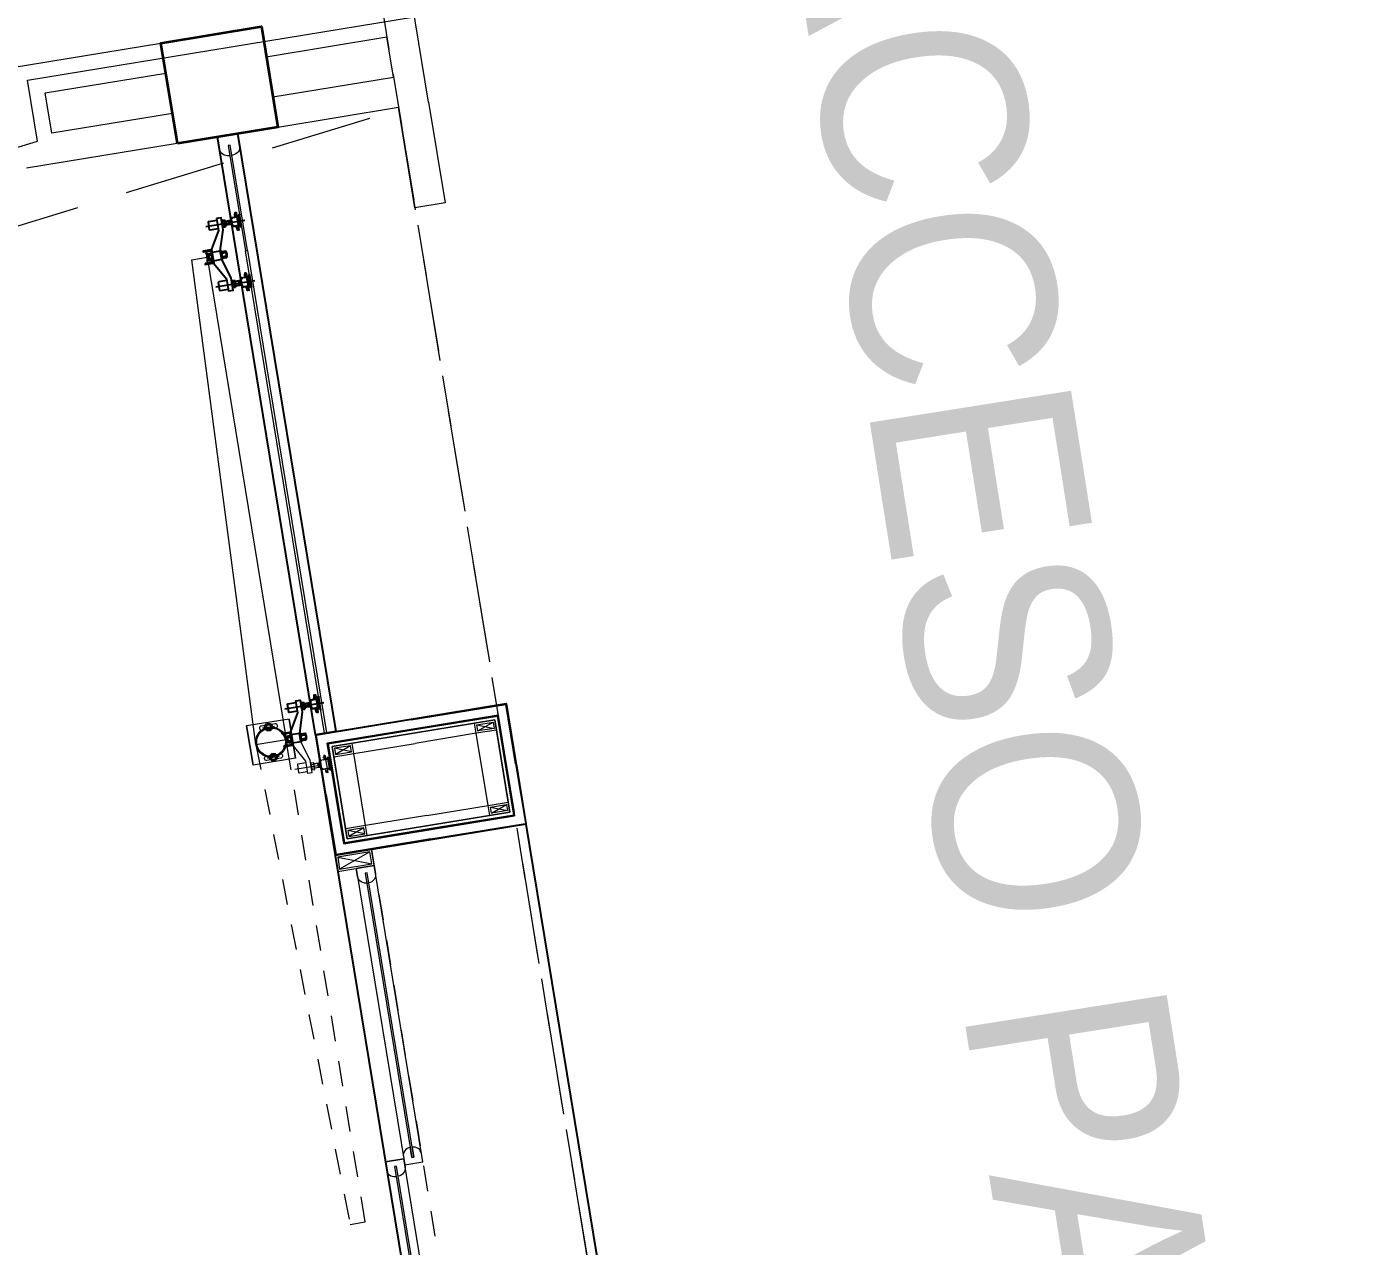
# Model space of a CAD drawing. Header units: metres. Extents: x 2 to 659295185, y -28 to 1124222152.
# Drawn here: x 655634.13 to 655640.64, y 1126321.97 to 1126327.96 of the extents above; entities that cross this region are included whole.
import ezdxf
from ezdxf.enums import TextEntityAlignment as Align

# ---------------------------------------------------------------- set-up
doc = ezdxf.new("R2010")
doc.units = ezdxf.units.M
doc.header["$MEASUREMENT"] = 0
for name, pattern in [('CCSM_C1_CUERPO EL$0$CONTINUA', [0]), ('CCSM_C1_CUERPO EL$0$DASHED', [0.75, 0.5, -0.25]), ('CCSM_C1_CUERPO EL$0$HIDDEN2', [0.1875, 0.125, -0.0625]), ('CCSM_XREF ESTRUCTURA15$0$RAYITAS', [0.375, 0.25, -0.125]), ('DASHDOT', [1, 0.5, -0.25, 0, -0.25]), ('DASHED', [0.75, 0.5, -0.25])]:
    doc.linetypes.add(name, pattern=pattern)
doc.layers.get('0').update_dxf_attribs({"linetype": 'CONTINUOUS'})
for name, color, linetype in [('CCSM_C1_CUERPO EL$0$01', 1, 'CONTINUOUS'), ('CCSM_C1_CUERPO EL$0$03', 3, 'CONTINUOUS'), ('CCSM_C1_CUERPO EL$0$A-AREAS COMERCIALES', 151, 'CONTINUOUS'), ('CCSM_C1_CUERPO EL$0$A-ESTRUCTURA DE FACHADA DE VIDRIO', 5, 'CONTINUOUS'), ('CCSM_C1_CUERPO EL$0$A-LOCAL ID', 7, 'CONTINUOUS'), ('CCSM_C1_CUERPO EL$0$A-PARED', 2, 'CCSM_C1_CUERPO EL$0$CONTINUA'), ('CCSM_C1_CUERPO EL$0$A-PROYECCIONES', 5, 'CCSM_C1_CUERPO EL$0$DASHED'), ('CCSM_C1_CUERPO EL$0$A-PUERTA', 5, 'CCSM_C1_CUERPO EL$0$CONTINUA'), ('CCSM_C1_CUERPO EL$0$A-VIDRIO', 135, 'CONTINUOUS'), ('CCSM_C1_CUERPO EL$0$FAC-ALUCOBOND', 7, 'CONTINUOUS'), ('CCSM_C1_CUERPO EL$0$FAC-VIDRIO', 113, 'CONTINUOUS'), ('CCSM_C1_CUERPO EL$0$ID_Nº LOCAL', 7, 'CONTINUOUS'), ('CCSM_C1_CUERPO EL$0$TEX-ROT', 7, 'CONTINUOUS'), ('CCSM_XREF ESTRUCTURA15$0$E-PROYECCION TECHO', 9, 'CCSM_XREF ESTRUCTURA15$0$RAYITAS'), ('CCSM_XREF KIOSKOSE$0$Kiosco General', 154, 'CONTINUOUS')]:
    doc.layers.add(name, color=color, linetype=linetype)
for name, color, linetype, lineweight in [('CCSM_XREF ESTRUCTURA15$0$E-CA-COLUMNA', 2, 'CONTINUOUS', 35), ('CCSM_XREF ESTRUCTURA15$0$E-CE-COLUMNA', 2, 'CONTINUOUS', 35), ('LOCALES ASIGNADOS', 41, 'DASHDOT', 0)]:
    doc.layers.add(name, color=color, linetype=linetype, lineweight=lineweight)
doc.styles.add('CCSM_C1_CUERPO EL$0$ROMANS', font='romans__.ttf')
doc.styles.add('CCSM_C1_CUERPO EL$0$sigo', font='arial.ttf', dxfattribs={"width": 0.9})

# ---------------------------------------------------------------- blocks, each defined once
blk = doc.blocks.new('CCSM_C1_CUERPO EL$0$A$C682819FC')
for p, q in [((-0.0184, 0.005), (-0.0184, 0)), ((-0.007, 0.0007), (-0.007, 0)), ((0.007, 0.0007), (0.007, 0)), ((0.0184, 0.005), (0.0184, 0)), ((-0.1502, -0.0189), (-0.1502, -0.2127)), ((-0.0215, -0.0286), (-0.0215, -0.0694)), ((-0.0215, -0.0286), (-0.0215, -0.0694)), ((-0.0172, -0.0103), (-0.0172, -0.0226)), ((0.0129, -0.0086), (-0.0129, -0.0086)), ((0.0129, -0.0243), (-0.0129, -0.0243)), ((-0.0086, -0.0051), (-0.0064, -0.0029)), ((-0.0086, -0.0051), (-0.0086, -0.0086)), ((-0.0086, -0.0051), (0.0086, -0.0051)), ((-0.0086, -0.0103), (-0.0086, -0.0226)), ((-0.0064, -0.0029), (0.0064, -0.0029)), ((0.0086, -0.0051), (0.0064, -0.0029)), ((0.0086, -0.0051), (0.0086, -0.0086)), ((0.0086, -0.0103), (0.0086, -0.0226)), ((0.0172, -0.0103), (0.0172, -0.0226)), ((0.0215, -0.0286), (0.0215, -0.0694)), ((0.1502, -0.0189), (0.1502, -0.2127)), ((0.1502, -0.0189), (0.1502, -0.2127)), ((-0.1674, -0.102), (-0.1674, -0.1143)), ((-0.1631, -0.1003), (-0.1373, -0.1003)), ((-0.1631, -0.116), (-0.1373, -0.116)), ((-0.1588, -0.102), (-0.1588, -0.1143)), ((-0.1416, -0.102), (-0.1416, -0.1143)), ((-0.133, -0.102), (-0.133, -0.1143)), ((-0.0172, -0.0746), (-0.0172, -0.096)), ((0.0129, -0.0729), (-0.0129, -0.0729)), ((-0.0086, -0.0746), (-0.0086, -0.0956)), ((0.0086, -0.0746), (0.0086, -0.0956)), ((0.0172, -0.0746), (0.0172, -0.096)), ((0.133, -0.102), (0.133, -0.1143)), ((0.133, -0.102), (0.133, -0.1143)), ((0.1631, -0.1003), (0.1373, -0.1003)), ((0.1631, -0.1003), (0.1373, -0.1003)), ((0.1631, -0.116), (0.1373, -0.116)), ((0.1631, -0.116), (0.1373, -0.116)), ((0.1416, -0.102), (0.1416, -0.1143)), ((0.1416, -0.102), (0.1416, -0.1143)), ((0.1588, -0.102), (0.1588, -0.1143)), ((0.1588, -0.102), (0.1588, -0.1143)), ((0.1674, -0.102), (0.1674, -0.1143)), ((0.1674, -0.102), (0.1674, -0.1143)), ((-0.1817, -0.1717), (-0.1874, -0.1717)), ((-0.1845, -0.1746), (-0.1845, -0.1642)), ((-0.1731, -0.1472), (-0.1273, -0.1472)), ((-0.1731, -0.1772), (-0.1273, -0.1772)), ((-0.1273, -0.1856), (-0.1731, -0.1856)), ((-0.1717, -0.1472), (-0.1717, -0.1772)), ((-0.1688, -0.1543), (-0.1688, -0.1419)), ((-0.1552, -0.1359), (-0.1452, -0.1416)), ((-0.1452, -0.1359), (-0.1552, -0.1416)), ((-0.1316, -0.1543), (-0.1316, -0.1419)), ((-0.1287, -0.1772), (-0.1287, -0.1472)), ((-0.1187, -0.1717), (-0.113, -0.1717)), ((-0.1159, -0.1746), (-0.1159, -0.1642)), ((0.1187, -0.1717), (0.113, -0.1717)), ((0.1187, -0.1717), (0.113, -0.1717)), ((0.1159, -0.1746), (0.1159, -0.1642)), ((0.1159, -0.1746), (0.1159, -0.1642)), ((0.1731, -0.1472), (0.1273, -0.1472)), ((0.1731, -0.1472), (0.1273, -0.1472)), ((0.1731, -0.1772), (0.1273, -0.1772)), ((0.1731, -0.1772), (0.1273, -0.1772)), ((0.1273, -0.1856), (0.1731, -0.1856)), ((0.1273, -0.1856), (0.1731, -0.1856)), ((0.1287, -0.1772), (0.1287, -0.1472)), ((0.1287, -0.1772), (0.1287, -0.1472)), ((0.1316, -0.1543), (0.1316, -0.1419)), ((0.1316, -0.1543), (0.1316, -0.1419)), ((0.1452, -0.1359), (0.1552, -0.1416)), ((0.1552, -0.1359), (0.1452, -0.1416)), ((0.1452, -0.1359), (0.1552, -0.1416)), ((0.1552, -0.1359), (0.1452, -0.1416)), ((0.1688, -0.1543), (0.1688, -0.1419)), ((0.1688, -0.1543), (0.1688, -0.1419)), ((0.1717, -0.1472), (0.1717, -0.1772)), ((0.1717, -0.1472), (0.1717, -0.1772)), ((0.1817, -0.1717), (0.1874, -0.1717)), ((0.1817, -0.1717), (0.1874, -0.1717)), ((0.1845, -0.1746), (0.1845, -0.1642)), ((0.1845, -0.1746), (0.1845, -0.1642))]:
    blk.add_line(p, q)
for points in [[(-0.0289, 0.0143), (-0.0332, 0.0143), (-0.0332, -0.0243, 0.414214), (-0.0289, -0.0286), (0.0289, -0.0286, 0.414214), (0.0332, -0.0243), (0.0332, 0.0143), (0.0289, 0.0143), (0.0289, -0.0243), (-0.0289, -0.0243)], [(-0.1817, -0.1717), (-0.1839, -0.1728, -0.236068), (-0.1852, -0.1728), (-0.1874, -0.1717), (-0.1874, -0.1691), (-0.1817, -0.1682)], [(-0.1187, -0.1717), (-0.1165, -0.1728, 0.236068), (-0.1152, -0.1728), (-0.113, -0.1717), (-0.113, -0.1691), (-0.1187, -0.1682)], [(0.1187, -0.1717), (0.1165, -0.1728, -0.236068), (0.1152, -0.1728), (0.113, -0.1717), (0.113, -0.1691), (0.1187, -0.1682)], [(0.1187, -0.1717), (0.1165, -0.1728, -0.236068), (0.1152, -0.1728), (0.113, -0.1717), (0.113, -0.1691), (0.1187, -0.1682)], [(0.1817, -0.1717), (0.1839, -0.1728, 0.236068), (0.1852, -0.1728), (0.1874, -0.1717), (0.1874, -0.1691), (0.1817, -0.1682)], [(0.1817, -0.1717), (0.1839, -0.1728, 0.236068), (0.1852, -0.1728), (0.1874, -0.1717), (0.1874, -0.1691), (0.1817, -0.1682)]]:
    blk.add_lwpolyline(points, format="xyb", close=True)
for points in [[(0.0289, 0), (-0.0289, 0)], [(-0.1602, -0.116), (-0.1602, -0.1359), (-0.1402, -0.1359), (-0.1402, -0.116)], [(-0.1594, -0.116), (-0.1594, -0.135), (-0.141, -0.135), (-0.141, -0.116)], [(0.1602, -0.116), (0.1602, -0.1359), (0.1402, -0.1359), (0.1402, -0.116)], [(0.1602, -0.116), (0.1602, -0.1359), (0.1402, -0.1359), (0.1402, -0.116)], [(0.1594, -0.116), (0.1594, -0.135), (0.141, -0.135), (0.141, -0.116)], [(0.1594, -0.116), (0.1594, -0.135), (0.141, -0.135), (0.141, -0.116)]]:
    blk.add_lwpolyline(points)
for points in [[(0.1802, -0.0772), (0.1202, -0.0772), (0.0358, -0.0286), (-0.0358, -0.0286), (-0.1202, -0.0772), (-0.1802, -0.0772), (-0.1802, -0.1001), (-0.1202, -0.1001), (-0.0215, -0.0694), (0.0215, -0.0694), (0.1202, -0.1001), (0.1802, -0.1001)], [(0.0215, -0.0694), (-0.0215, -0.0694), (-0.0215, -0.0729), (0.0215, -0.0729)], [(-0.1731, -0.1758), (-0.1931, -0.1758), (-0.1931, -0.1701), (-0.1759, -0.1672), (-0.1731, -0.1672)], [(-0.1931, -0.1758), (-0.1931, -0.1772), (-0.1731, -0.1772), (-0.1731, -0.1758)], [(-0.1759, -0.1772), (-0.1759, -0.1844), (-0.1831, -0.1915), (-0.1791, -0.1915), (-0.1731, -0.1856), (-0.1731, -0.1772)], [(-0.1791, -0.1915), (-0.1731, -0.1856), (-0.1731, -0.1772), (-0.1273, -0.1772), (-0.1273, -0.1856), (-0.1213, -0.1915)], [(-0.1731, -0.1472), (-0.1731, -0.1772), (-0.1273, -0.1772), (-0.1273, -0.1472), (-0.1287, -0.1458), (-0.1717, -0.1458)], [(-0.1602, -0.1359), (-0.1602, -0.1408), (-0.1594, -0.1416), (-0.141, -0.1416), (-0.1402, -0.1408), (-0.1402, -0.1359)], [(-0.1581, -0.1416), (-0.1581, -0.1458), (-0.1423, -0.1458), (-0.1423, -0.1416)], [(-0.1552, -0.1359), (-0.1552, -0.1416), (-0.1452, -0.1416), (-0.1452, -0.1359)], [(-0.1273, -0.1758), (-0.1073, -0.1758), (-0.1073, -0.1701), (-0.1245, -0.1672), (-0.1273, -0.1672)], [(-0.1073, -0.1758), (-0.1073, -0.1772), (-0.1273, -0.1772), (-0.1273, -0.1758)], [(-0.1245, -0.1772), (-0.1245, -0.1844), (-0.1173, -0.1915), (-0.1213, -0.1915), (-0.1273, -0.1856), (-0.1273, -0.1772)], [(0.1273, -0.1758), (0.1073, -0.1758), (0.1073, -0.1701), (0.1245, -0.1672), (0.1273, -0.1672)], [(0.1273, -0.1758), (0.1073, -0.1758), (0.1073, -0.1701), (0.1245, -0.1672), (0.1273, -0.1672)], [(0.1073, -0.1758), (0.1073, -0.1772), (0.1273, -0.1772), (0.1273, -0.1758)], [(0.1073, -0.1758), (0.1073, -0.1772), (0.1273, -0.1772), (0.1273, -0.1758)], [(0.1245, -0.1772), (0.1245, -0.1844), (0.1173, -0.1915), (0.1213, -0.1915), (0.1273, -0.1856), (0.1273, -0.1772)], [(0.1245, -0.1772), (0.1245, -0.1844), (0.1173, -0.1915), (0.1213, -0.1915), (0.1273, -0.1856), (0.1273, -0.1772)], [(0.1791, -0.1915), (0.1731, -0.1856), (0.1731, -0.1772), (0.1273, -0.1772), (0.1273, -0.1856), (0.1213, -0.1915)], [(0.1791, -0.1915), (0.1731, -0.1856), (0.1731, -0.1772), (0.1273, -0.1772), (0.1273, -0.1856), (0.1213, -0.1915)], [(0.1731, -0.1472), (0.1731, -0.1772), (0.1273, -0.1772), (0.1273, -0.1472), (0.1287, -0.1458), (0.1717, -0.1458)], [(0.1731, -0.1472), (0.1731, -0.1772), (0.1273, -0.1772), (0.1273, -0.1472), (0.1287, -0.1458), (0.1717, -0.1458)], [(0.1602, -0.1359), (0.1602, -0.1408), (0.1594, -0.1416), (0.141, -0.1416), (0.1402, -0.1408), (0.1402, -0.1359)], [(0.1602, -0.1359), (0.1602, -0.1408), (0.1594, -0.1416), (0.141, -0.1416), (0.1402, -0.1408), (0.1402, -0.1359)], [(0.1581, -0.1416), (0.1581, -0.1458), (0.1423, -0.1458), (0.1423, -0.1416)], [(0.1581, -0.1416), (0.1581, -0.1458), (0.1423, -0.1458), (0.1423, -0.1416)], [(0.1552, -0.1359), (0.1552, -0.1416), (0.1452, -0.1416), (0.1452, -0.1359)], [(0.1552, -0.1359), (0.1552, -0.1416), (0.1452, -0.1416), (0.1452, -0.1359)], [(0.1731, -0.1758), (0.1931, -0.1758), (0.1931, -0.1701), (0.1759, -0.1672), (0.1731, -0.1672)], [(0.1731, -0.1758), (0.1931, -0.1758), (0.1931, -0.1701), (0.1759, -0.1672), (0.1731, -0.1672)], [(0.1931, -0.1758), (0.1931, -0.1772), (0.1731, -0.1772), (0.1731, -0.1758)], [(0.1931, -0.1758), (0.1931, -0.1772), (0.1731, -0.1772), (0.1731, -0.1758)], [(0.1759, -0.1772), (0.1759, -0.1844), (0.1831, -0.1915), (0.1791, -0.1915), (0.1731, -0.1856), (0.1731, -0.1772)], [(0.1759, -0.1772), (0.1759, -0.1844), (0.1831, -0.1915), (0.1791, -0.1915), (0.1731, -0.1856), (0.1731, -0.1772)]]:
    blk.add_lwpolyline(points, close=True)
for points in [[(-0.1287, -0.0772), (-0.1287, -0.0372, 0.414214), (-0.1316, -0.0343), (-0.1688, -0.0343, 0.414214), (-0.1717, -0.0372), (-0.1717, -0.0772)], [(0.1287, -0.0772), (0.1287, -0.0372, -0.414214), (0.1316, -0.0343), (0.1688, -0.0343, -0.414214), (0.1717, -0.0372), (0.1717, -0.0772)], [(0.1287, -0.0772), (0.1287, -0.0372, -0.414214), (0.1316, -0.0343), (0.1688, -0.0343, -0.414214), (0.1717, -0.0372), (0.1717, -0.0772)]]:
    blk.add_lwpolyline(points, format="xyb")
for centre, radius, start, end in [((-0.0129, -0.0148), 0.00622, 46.39718, 133.60282), ((-0.0129, -0.0181), 0.00622, 226.39718, 313.60282), ((0, -0.0309), 0.0223, 67.38013, 112.61986), ((0, -0.002), 0.0223, 247.38013, 292.61986), ((0.0129, -0.0148), 0.00622, 46.39718, 133.60282), ((0.0129, -0.0181), 0.00622, 226.39718, 313.60282), ((-0.1631, -0.1065), 0.00622, 46.39718, 133.60282), ((-0.1631, -0.1098), 0.00622, 226.39718, 313.60282), ((-0.1502, -0.1226), 0.0223, 67.38013, 112.61986), ((-0.1502, -0.0937), 0.0223, 247.38013, 292.61986), ((-0.1373, -0.1065), 0.00622, 46.39718, 133.60282), ((-0.1373, -0.1098), 0.00622, 226.39718, 313.60282), ((-0.0129, -0.0791), 0.00622, 46.39718, 133.60282), ((-0.0129, -0.0911), 0.00622, 226.39718, 313.60282), ((0, -0.0618), 0.0383, 243.37585, 296.62415), ((0, -0.0952), 0.0223, 67.38013, 112.61986), ((0, -0.075), 0.0223, 247.38013, 292.61986), ((0.0129, -0.0791), 0.00622, 46.39718, 133.60282), ((0.0129, -0.0911), 0.00622, 226.39718, 313.60282), ((0.1373, -0.1065), 0.00622, 46.39718, 133.60282), ((0.1373, -0.1065), 0.00622, 46.39718, 133.60282), ((0.1373, -0.1098), 0.00622, 226.39718, 313.60282), ((0.1373, -0.1098), 0.00622, 226.39718, 313.60282), ((0.1502, -0.1226), 0.0223, 67.38013, 112.61986), ((0.1502, -0.1226), 0.0223, 67.38013, 112.61986), ((0.1502, -0.0937), 0.0223, 247.38013, 292.61986), ((0.1502, -0.0937), 0.0223, 247.38013, 292.61986), ((0.1631, -0.1065), 0.00622, 46.39718, 133.60282), ((0.1631, -0.1065), 0.00622, 46.39718, 133.60282), ((0.1631, -0.1098), 0.00622, 226.39718, 313.60282), ((0.1631, -0.1098), 0.00622, 226.39718, 313.60282)]:
    blk.add_arc(centre, radius, start, end)
blk = doc.blocks.new('CCSM_C1_CUERPO EL$0$ARAÑA DE ESQUINA')
for p, q in [((-0.0052, 0.0113), (-0.0019, 0.0119)), ((-0.0012, 0.0044), (-0.0007, 0.0045)), ((0.0024, 0.0061), (0.0012, 0.0045)), ((0.0026, -0.0038), (0.0012, 0.0045)), ((0.0024, 0.0061), (0.0046, 0.0064)), ((0.0042, -0.005), (0.0024, 0.0061)), ((0.0042, 0.0092), (0.0069, -0.0074)), ((0.0048, 0.0121), (0.0127, 0.0134)), ((0.0057, 0.0066), (0.0137, 0.0079)), ((0.0143, 0.0109), (0.017, -0.0057)), ((0.0162, 0.0168), (0.0424, 0.0211)), ((0.0456, 0.016), (0.0483, -0.0006)), ((0.0462, 0.0189), (0.06, 0.0212)), ((0.0471, 0.0134), (0.0607, 0.0156)), ((0.049, 0.0023), (0.0625, 0.0046)), ((-0.0013, -0.0124), (0.0019, -0.0119)), ((0.0003, -0.0046), (0.0007, -0.0045)), ((0.0042, -0.005), (0.0026, -0.0038)), ((0.0042, -0.005), (0.0064, -0.0046)), ((0.0075, -0.0044), (0.0155, -0.0031)), ((0.0084, -0.01), (0.0164, -0.0087)), ((0.0207, -0.0108), (0.0469, -0.0065)), ((0.0207, -0.0108), (0.0469, -0.0065)), ((0.0499, -0.0032), (0.0637, -0.0009)), ((0.028, -0.0947), (0.1528, -0.0743)), ((0.0818, -0.0944), (0.0791, -0.0779)), ((0.0797, -0.0749), (0.0877, -0.0736)), ((0.0806, -0.0804), (0.0886, -0.0791)), ((0.0919, -0.0928), (0.0892, -0.0762)), ((0.1029, -0.0792), (0.1076, -0.085)), ((0.1039, -0.0856), (0.1065, -0.0786)), ((0.1133, -0.0685), (0.1053, -0.0698)), ((0.1131, -0.0959), (0.1082, -0.0665)), ((0.1277, -0.0642), (0.1084, -0.0674)), ((0.1247, -0.0562), (0.118, -0.0573)), ((0.1231, -0.0583), (0.1225, -0.0547)), ((0.1324, -0.0928), (0.1276, -0.0633)), ((0.133, -0.0624), (0.1378, -0.0919)), ((0.0824, -0.0915), (0.0904, -0.0902)), ((0.0834, -0.097), (0.0913, -0.0957)), ((0.1172, -0.0924), (0.1092, -0.0937)), ((0.1129, -0.095), (0.1323, -0.0918)), ((0.132, -0.1004), (0.1252, -0.1015)), ((0.1297, -0.0989), (0.1303, -0.1026))]:
    blk.add_line(p, q)
for points in [[(-0.0062, -0.0201), (-0.0057, -0.0229), (0.0192, -0.0188, 0.414214), (0.0215, -0.0156), (0.0154, 0.0216, 0.414214), (0.0122, 0.0239), (-0.0127, 0.0199), (-0.0123, 0.0171), (0.0126, 0.0212), (0.0187, -0.016)], [(0.1231, -0.0583), (0.1236, -0.0568, 0.236068), (0.1234, -0.056), (0.1225, -0.0547), (0.1208, -0.0549), (0.1208, -0.0587)], [(0.1297, -0.0989), (0.1307, -0.1002, -0.236068), (0.1308, -0.101), (0.1303, -0.1026), (0.1287, -0.1028), (0.1275, -0.0993)]]:
    blk.add_lwpolyline(points, format="xyb", close=True)
for points in [[(-0.0031, 0.0186), (0.0031, -0.0186)], [(0.0162, 0.0168), (0.0222, -0.02), (0.0624, -0.0692), (0.0688, -0.1079), (0.0835, -0.1055), (0.0772, -0.0668), (0.0469, -0.0065), (0.0424, 0.0211)], [(0.0916, -0.0909), (0.1044, -0.0888), (0.1023, -0.0759), (0.0895, -0.078)], [(0.0915, -0.0904), (0.1038, -0.0884), (0.1019, -0.0766), (0.0896, -0.0786)]]:
    blk.add_lwpolyline(points)
for points in [[(0.0424, 0.0211), (0.0469, -0.0065), (0.0492, -0.0061), (0.0447, 0.0215)], [(0.1044, -0.0888), (0.1076, -0.0883), (0.108, -0.0877), (0.1061, -0.0759), (0.1055, -0.0754), (0.1023, -0.0759)], [(0.1039, -0.0856), (0.1076, -0.085), (0.1065, -0.0786), (0.1029, -0.0792)], [(0.1079, -0.0869), (0.1106, -0.0864), (0.1089, -0.0763), (0.1062, -0.0767)], [(0.1131, -0.0959), (0.1324, -0.0928), (0.1276, -0.0633), (0.1082, -0.0665), (0.1075, -0.0675), (0.112, -0.0952)], [(0.1267, -0.0634), (0.1245, -0.0505), (0.1209, -0.0511), (0.1208, -0.0625), (0.1211, -0.0643)], [(0.1245, -0.0505), (0.1255, -0.0504), (0.1276, -0.0633), (0.1267, -0.0634)], [(0.1273, -0.0614), (0.1319, -0.0607), (0.1357, -0.0553), (0.1362, -0.0579), (0.133, -0.0624), (0.1276, -0.0633)], [(0.1423, -0.0951), (0.1378, -0.0919), (0.1324, -0.0928), (0.1276, -0.0633), (0.133, -0.0624), (0.1362, -0.0579)], [(0.1315, -0.0929), (0.1336, -0.1058), (0.1299, -0.1064), (0.1263, -0.0957), (0.126, -0.0938)], [(0.1336, -0.1058), (0.1345, -0.1057), (0.1324, -0.0928), (0.1315, -0.0929)], [(0.1327, -0.0946), (0.1373, -0.0939), (0.1427, -0.0977), (0.1423, -0.0951), (0.1378, -0.0919), (0.1324, -0.0928)]]:
    blk.add_lwpolyline(points, close=True)
blk.add_lwpolyline([(0.0633, -0.0748), (0.0375, -0.079, 0.414214), (0.036, -0.0811), (0.0399, -0.1051, 0.414214), (0.0421, -0.1066), (0.0679, -0.1024)], format="xyb")
for centre, radius, start, end in [((0.0082, 0.0099), 0.00406, 145.7056, 232.9113), ((0.0199, 0.0033), 0.0146, 166.6886, 211.9283), ((0.0103, 0.0102), 0.00406, 325.7056, 52.9113), ((0.0013, 0.0002), 0.0146, 346.6886, 31.9283), ((0.0496, 0.0166), 0.00406, 145.7056, 232.9113), ((0.0613, 0.0101), 0.0146, 166.6886, 211.9283), ((0.0523, 0.0001), 0.00406, 145.7056, 232.9113), ((0.0573, 0.0179), 0.00406, 325.7056, 52.9113), ((0.0398, 0.0065), 0.025, 342.6843, 35.9326), ((0.0483, 0.0079), 0.0146, 346.6886, 31.9283), ((0.06, 0.0013), 0.00406, 325.7056, 52.9113), ((0.0109, -0.0067), 0.00406, 145.7056, 232.9113), ((0.013, -0.0064), 0.00406, 325.7056, 52.9113), ((0.0831, -0.0772), 0.00406, 145.7056, 232.9113), ((0.0948, -0.0838), 0.0146, 166.6886, 211.9283), ((0.0852, -0.0769), 0.00406, 325.7056, 52.9113), ((0.0762, -0.0868), 0.0146, 346.6886, 31.9283), ((0.0858, -0.0938), 0.00406, 145.7056, 232.9113), ((0.0879, -0.0934), 0.00406, 325.7056, 52.9113)]:
    blk.add_arc(centre, radius, start, end)
blk = doc.blocks.new('CCSM_C1_CUERPO EL$0$IDENT LOCAL')
at = {"style": 'CCSM_C1_CUERPO EL$0$ROMANS'}
for tag, height, p in [('NºLOCAL', 0.7, (0.2014, 1.6711)), ('AREA-EXACTA', 0.5, (0, 0.85)), ('RUBRO', 0.35, (0, 0)), ('USO', 0.35, (0, -0.85))]:
    blk.add_attdef(tag, text='', height=height, dxfattribs=at).set_placement(p, align=Align.BOTTOM_CENTER)
blk = doc.blocks.new('CCSM_XREF ESTRUCTURA15$0$CCSM_COLUMNA REC')
at = {"layer": 'CCSM_XREF ESTRUCTURA15$0$E-CA-COLUMNA'}
blk.add_lwpolyline([(-0.25, -0.25), (0.25, -0.25), (0.25, 0.25), (-0.25, 0.25)], close=True, dxfattribs=at)

msp = doc.modelspace()

# ---------------------------------------------------------------- hatches: boundary and pattern name
at = {"layer": 'LOCALES ASIGNADOS'}
h = msp.add_hatch(color=256, dxfattribs=at)
edge = h.paths.add_edge_path()
edge.add_arc((219491.1056, 1054914.3756), 441878.9229, 9.308049718, 9.309563548, ccw=False)
edge.add_line((655551.8097, 1126384.9626), (655564.5398, 1126387.0492))
edge.add_line((655564.5398, 1126387.0492), (655562.5867, 1126398.9652))
edge.add_line((655562.5867, 1126398.9652), (655552.3922, 1126397.2942))
edge.add_line((655552.3922, 1126397.2942), (655552.4569, 1126396.8995))
edge.add_line((655552.4569, 1126396.8995), (655549.9212, 1126396.4839))

# ---------------------------------------------------------------- linework, layer by layer
at = {"color": 103}
msp.add_lwpolyline([(655635.0633, 1126327.4211), (655635.162, 1126327.4373), (655635.6432, 1126324.5015), (655635.5445, 1126324.4853)], close=True, dxfattribs=at)
msp.add_lwpolyline([(655635.0633, 1126327.4211), (655635.162, 1126327.4373), (655635.6432, 1126324.5015), (655635.5445, 1126324.4853)], close=True, dxfattribs=at)
msp.add_lwpolyline([(655635.6415, 1126323.8932), (655636.612, 1126317.9722), (655637.5495, 1126318.1259), (655636.579, 1126324.0469)], close=True)
msp.add_lwpolyline([(655635.6415, 1126323.8932), (655636.612, 1126317.9722), (655637.5495, 1126318.1259), (655636.579, 1126324.0469)], close=True)
at = {"layer": 'CCSM_C1_CUERPO EL$0$01', "lineweight": 5}
for p, q in [((655636.4783, 1126324.6343), (655636.4787, 1126324.635)), ((655636.4787, 1126324.634), (655636.4792, 1126324.6346)), ((655635.5491, 1126324.4816), (655635.5485, 1126324.4821)), ((655635.5495, 1126324.4821), (655635.5488, 1126324.4825)), ((655636.574, 1126324.0501), (655636.5747, 1126324.0496)), ((655636.5744, 1126324.0506), (655636.575, 1126324.0501)), ((655635.6448, 1126323.8982), (655635.6443, 1126323.8976)), ((655635.6452, 1126323.8979), (655635.6448, 1126323.8972))]:
    msp.add_line(p, q, dxfattribs=at)
for points in [[(655636.5305, 1126324.3429), (655636.4822, 1126324.6378, 0.414214), (655636.4808, 1126324.6388), (655636.0132, 1126324.5621)], [(655635.593, 1126324.1893), (655635.5447, 1126324.4841, -0.414214), (655635.5457, 1126324.4855), (655636.0132, 1126324.5621)], [(655636.5305, 1126324.3429), (655636.5788, 1126324.0481, -0.414214), (655636.5778, 1126324.0467), (655636.1103, 1126323.97)], [(655635.593, 1126324.1893), (655635.6413, 1126323.8944, 0.414214), (655635.6427, 1126323.8934), (655636.1103, 1126323.97)]]:
    msp.add_lwpolyline(points, format="xyb", dxfattribs=at)
for points in [[(655636.0139, 1126324.5582), (655636.4783, 1126324.6343)], [(655636.5266, 1126324.3423), (655636.4787, 1126324.634)], [(655636.5299, 1126324.3428), (655636.4815, 1126324.6379)], [(655636.0139, 1126324.5582), (655635.5495, 1126324.4821)], [(655635.5936, 1126324.1894), (655635.5452, 1126324.4844)], [(655635.597, 1126324.1899), (655635.5491, 1126324.4816)], [(655636.5266, 1126324.3423), (655636.5744, 1126324.0506)], [(655636.5299, 1126324.3428), (655636.5783, 1126324.0478)], [(655635.5936, 1126324.1894), (655635.642, 1126323.8943)], [(655635.597, 1126324.1899), (655635.6448, 1126323.8982)], [(655636.1096, 1126323.974), (655636.574, 1126324.0501)], [(655636.1096, 1126323.974), (655635.6452, 1126323.8979)]]:
    msp.add_lwpolyline(points, dxfattribs=at)
at = {"layer": 'CCSM_C1_CUERPO EL$0$03', "lineweight": 5}
for p, q in [((655636.4787, 1126324.635), (655636.4811, 1126324.6382)), ((655636.4792, 1126324.6346), (655636.4815, 1126324.6379)), ((655635.5485, 1126324.4821), (655635.5452, 1126324.4844)), ((655635.5488, 1126324.4825), (655635.5456, 1126324.4849)), ((655636.5747, 1126324.0496), (655636.5779, 1126324.0473)), ((655636.575, 1126324.0501), (655636.5783, 1126324.0478)), ((655635.6443, 1126323.8976), (655635.642, 1126323.8943)), ((655635.6448, 1126323.8972), (655635.6424, 1126323.894))]:
    msp.add_line(p, q, dxfattribs=at)
for points in [[(655636.0133, 1126324.5615), (655636.4811, 1126324.6382)], [(655636.0138, 1126324.5588), (655636.4787, 1126324.635)], [(655636.5271, 1126324.3424), (655636.4792, 1126324.6346)], [(655636.0133, 1126324.5615), (655635.5456, 1126324.4849)], [(655636.0138, 1126324.5588), (655635.5488, 1126324.4825)], [(655635.5964, 1126324.1898), (655635.5485, 1126324.4821)], [(655636.5271, 1126324.3424), (655636.575, 1126324.0501)], [(655635.5964, 1126324.1898), (655635.6443, 1126323.8976)], [(655636.1097, 1126323.9734), (655636.5747, 1126324.0496)], [(655636.1102, 1126323.9706), (655636.5779, 1126324.0473)], [(655636.1102, 1126323.9706), (655635.6424, 1126323.894)], [(655636.1097, 1126323.9734), (655635.6448, 1126323.8972)]]:
    msp.add_lwpolyline(points, dxfattribs=at)
at = {"layer": 'CCSM_C1_CUERPO EL$0$A-AREAS COMERCIALES', "lineweight": 5}
msp.add_lwpolyline([(655634.1799, 1126327.4009), (655634.1311, 1126327.699), (655636.0307, 1126328.0104), (655634.5063, 1126337.3113), (655634.3769, 1126338.1007), (655634.3769, 1126338.1007), (655627.4691, 1126336.9685), (655629.2729, 1126325.9632, 0.005891)], format="xyb", close=True, dxfattribs=at)
at = {"layer": 'CCSM_C1_CUERPO EL$0$A-ESTRUCTURA DE FACHADA DE VIDRIO', "lineweight": 5}
for p, q in [((655635.4144, 1126324.5628), (655635.2058, 1126324.5286)), ((655635.4144, 1126324.5628), (655635.2058, 1126324.5286)), ((655635.2374, 1126324.3362), (655635.2058, 1126324.5286)), ((655635.2058, 1126324.5286), (655635.2374, 1126324.3362)), ((655635.2843, 1126324.5187), (655635.3421, 1126324.5282)), ((655635.2843, 1126324.5187), (655635.3421, 1126324.5282)), ((655635.2843, 1126324.5187), (655635.3422, 1126324.5282)), ((655635.4459, 1126324.3704), (655635.4144, 1126324.5628)), ((655635.4144, 1126324.5628), (655635.4459, 1126324.3704)), ((655635.4459, 1126324.3704), (655635.2374, 1126324.3362)), ((655635.4459, 1126324.3704), (655635.2374, 1126324.3362)), ((655635.3086, 1126324.3706), (655635.3664, 1126324.3801)), ((655635.3086, 1126324.3707), (655635.3664, 1126324.3801)), ((655635.3086, 1126324.3707), (655635.3664, 1126324.3801))]:
    msp.add_line(p, q, dxfattribs=at)
at = {"layer": 'CCSM_C1_CUERPO EL$0$A-ESTRUCTURA DE FACHADA DE VIDRIO', "color": 3, "lineweight": 5}
msp.add_line((655635.2519, 1126324.4374), (655635.3999, 1126324.4616), dxfattribs=at)
at = {"layer": 'CCSM_C1_CUERPO EL$0$A-ESTRUCTURA DE FACHADA DE VIDRIO', "lineweight": 5}
msp.add_lwpolyline([(655635.1239, 1126327.3297), (655635.1189, 1126327.3289, -0.414214), (655635.073, 1126327.3619), (655635.0633, 1126327.4211), (655635.162, 1126327.4373), (655635.1717, 1126327.3781, -0.414214), (655635.1387, 1126327.3322), (655635.1337, 1126327.3313), (655635.1256, 1126327.3807), (655635.1158, 1126327.3791)], format="xyb", close=True, dxfattribs=at)
at = {"layer": 'CCSM_C1_CUERPO EL$0$A-ESTRUCTURA DE FACHADA DE VIDRIO', "color": 3, "lineweight": 5}
msp.add_lwpolyline([(655635.2519, 1126324.4374), (655635.2519, 1126324.4374), (655634.9377, 1126326.8179), (655635.0117, 1126326.83), (655635.3999, 1126324.4616)], dxfattribs=at)
at = {"layer": 'CCSM_C1_CUERPO EL$0$A-ESTRUCTURA DE FACHADA DE VIDRIO', "lineweight": 5}
for points in [[(655635.2959, 1126324.5312), (655635.278, 1126324.5283, 0.414214), (655635.2693, 1126324.5162), (655635.2693, 1126324.5162, 0.414214), (655635.2814, 1126324.5076), (655635.2993, 1126324.5105)], [(655635.2959, 1126324.5312), (655635.278, 1126324.5283, 0.414214), (655635.2693, 1126324.5162), (655635.2693, 1126324.5162, 0.414214), (655635.2814, 1126324.5076), (655635.2993, 1126324.5105)], [(655635.2959, 1126324.5312), (655635.278, 1126324.5283, 0.414214), (655635.2693, 1126324.5162), (655635.2693, 1126324.5162, 0.414214), (655635.2814, 1126324.5076), (655635.2993, 1126324.5105)], [(655635.3316, 1126324.5158), (655635.3495, 1126324.5187, 0.414214), (655635.3581, 1126324.5308), (655635.3581, 1126324.5308, 0.414214), (655635.3461, 1126324.5394), (655635.3282, 1126324.5365)], [(655635.3316, 1126324.5158), (655635.3495, 1126324.5187, 0.414214), (655635.3581, 1126324.5308), (655635.3581, 1126324.5308, 0.414214), (655635.3461, 1126324.5394), (655635.3282, 1126324.5365)], [(655635.3316, 1126324.5158), (655635.3495, 1126324.5187, 0.414214), (655635.3582, 1126324.5308), (655635.3582, 1126324.5308, 0.414214), (655635.3461, 1126324.5394), (655635.3282, 1126324.5365)], [(655635.3235, 1126324.3625), (655635.3057, 1126324.3595, -0.414214), (655635.2936, 1126324.3682), (655635.2936, 1126324.3682, -0.414214), (655635.3023, 1126324.3803), (655635.3201, 1126324.3832)], [(655635.3235, 1126324.3625), (655635.3056, 1126324.3595, -0.414214), (655635.2936, 1126324.3682), (655635.2936, 1126324.3682, -0.414214), (655635.3023, 1126324.3803), (655635.3201, 1126324.3832)], [(655635.3235, 1126324.3625), (655635.3056, 1126324.3595, -0.414214), (655635.2936, 1126324.3682), (655635.2936, 1126324.3682, -0.414214), (655635.3023, 1126324.3803), (655635.3201, 1126324.3832)], [(655635.3525, 1126324.3885), (655635.3704, 1126324.3914, -0.414214), (655635.3824, 1126324.3828), (655635.3824, 1126324.3828, -0.414214), (655635.3738, 1126324.3707), (655635.3559, 1126324.3678)], [(655635.3525, 1126324.3885), (655635.3703, 1126324.3914, -0.414214), (655635.3824, 1126324.3828), (655635.3824, 1126324.3828, -0.414214), (655635.3737, 1126324.3707), (655635.3559, 1126324.3678)], [(655635.3525, 1126324.3885), (655635.3703, 1126324.3914, -0.414214), (655635.3824, 1126324.3828), (655635.3824, 1126324.3828, -0.414214), (655635.3737, 1126324.3707), (655635.3559, 1126324.3678)]]:
    msp.add_lwpolyline(points, format="xyb", dxfattribs=at)
for points in [[(655635.3163, 1126324.5076), (655635.3288, 1126324.5178), (655635.3262, 1126324.5337), (655635.3111, 1126324.5394), (655635.2987, 1126324.5292), (655635.3013, 1126324.5133)], [(655635.3163, 1126324.5076), (655635.3288, 1126324.5178), (655635.3262, 1126324.5337), (655635.3111, 1126324.5394), (655635.2987, 1126324.5292), (655635.3013, 1126324.5133)], [(655635.3163, 1126324.5076), (655635.3288, 1126324.5178), (655635.3262, 1126324.5337), (655635.3111, 1126324.5394), (655635.2987, 1126324.5292), (655635.3013, 1126324.5133)], [(655635.3354, 1126324.3914), (655635.3504, 1126324.3857), (655635.353, 1126324.3698), (655635.3406, 1126324.3596), (655635.3255, 1126324.3653), (655635.3229, 1126324.3812)], [(655635.3354, 1126324.3914), (655635.3504, 1126324.3857), (655635.353, 1126324.3698), (655635.3406, 1126324.3596), (655635.3255, 1126324.3653), (655635.3229, 1126324.3812)], [(655635.3354, 1126324.3914), (655635.3505, 1126324.3857), (655635.3531, 1126324.3698), (655635.3406, 1126324.3596), (655635.3256, 1126324.3653), (655635.323, 1126324.3812)]]:
    msp.add_lwpolyline(points, close=True, dxfattribs=at)
for centre, radius in [((655635.3137, 1126324.5235), 0.0195), ((655635.3137, 1126324.5235), 0.0195), ((655635.3137, 1126324.5235), 0.0195), ((655635.3137, 1126324.5235), 0.0124), ((655635.3137, 1126324.5235), 0.0124), ((655635.3137, 1126324.5235), 0.0124), ((655635.3137, 1126324.5235), 0.0111), ((655635.3137, 1126324.5235), 0.0111), ((655635.3137, 1126324.5235), 0.0111), ((655635.338, 1126324.3755), 0.0195), ((655635.338, 1126324.3755), 0.0195), ((655635.338, 1126324.3755), 0.0195), ((655635.338, 1126324.3755), 0.0124), ((655635.338, 1126324.3755), 0.0124), ((655635.338, 1126324.3755), 0.0124), ((655635.338, 1126324.3755), 0.0111), ((655635.338, 1126324.3755), 0.0111), ((655635.338, 1126324.3755), 0.0111)]:
    msp.add_circle(centre, radius, dxfattribs=at)
at = {"layer": 'CCSM_C1_CUERPO EL$0$A-ESTRUCTURA DE FACHADA DE VIDRIO', "linetype": 'CCSM_C1_CUERPO EL$0$CONTINUA', "lineweight": 5, "ltscale": 0.05}
for radius in [0.075, 0.075, 0.0705, 0.0705]:
    msp.add_circle((655635.3259, 1126324.4495), radius, dxfattribs=at)
at = {"layer": 'CCSM_C1_CUERPO EL$0$A-PARED', "lineweight": 5}
for p, q in [((655634.0449, 1126327.7609), (655634.785, 1126327.8822)), ((655634.2172, 1126327.6371), (655634.8093, 1126327.7342)), ((655634.2495, 1126327.4398), (655634.2172, 1126327.6371)), ((655634.8416, 1126327.5368), (655634.2495, 1126327.4398)), ((655634.8659, 1126327.3888), (655634.1258, 1126327.2675))]:
    msp.add_line(p, q, dxfattribs=at)
for points in [[(655636.0995, 1126327.591), (655634.5063, 1126337.3113)], [(655635.3027, 1126327.8151), (655635.8949, 1126327.9121)], [(655635.3351, 1126327.6177), (655635.9272, 1126327.7147), (655635.8949, 1126327.9121)], [(655636.0995, 1126327.591), (655636.1804, 1126327.0976), (655636.1804, 1126327.0976), (655636.0324, 1126327.0733), (655635.9515, 1126327.5667)], [(655635.3593, 1126327.4697), (655635.9515, 1126327.5667)]]:
    msp.add_lwpolyline(points, dxfattribs=at)
at = {"layer": 'CCSM_C1_CUERPO EL$0$A-PROYECCIONES', "color": 8, "linetype": 'CCSM_C1_CUERPO EL$0$HIDDEN2', "lineweight": 5}
for p, q in [((655635.3919, 1126324.479), (655635.3969, 1126324.4798)), ((655635.3981, 1126324.4684), (655635.3988, 1126324.4685)), ((655635.4035, 1126324.4709), (655635.4017, 1126324.4684)), ((655635.4038, 1126324.4557), (655635.4017, 1126324.4684)), ((655635.4035, 1126324.4709), (655635.407, 1126324.4715)), ((655635.4063, 1126324.454), (655635.4035, 1126324.4709)), ((655635.4063, 1126324.4757), (655635.4104, 1126324.4503)), ((655635.4073, 1126324.4802), (655635.4194, 1126324.4822)), ((655635.4087, 1126324.4718), (655635.4208, 1126324.4737)), ((655635.4218, 1126324.4783), (655635.426, 1126324.4528)), ((655635.4247, 1126324.4874), (655635.4649, 1126324.494)), ((655635.4697, 1126324.4861), (655635.4739, 1126324.4607)), ((655635.4707, 1126324.4906), (655635.4919, 1126324.4941)), ((655635.4721, 1126324.4821), (655635.4928, 1126324.4855)), ((655635.4749, 1126324.4652), (655635.4956, 1126324.4686)), ((655635.4763, 1126324.4567), (655635.4974, 1126324.4602)), ((655635.3979, 1126324.4426), (655635.4029, 1126324.4434)), ((655635.4003, 1126324.4546), (655635.401, 1126324.4547)), ((655635.4063, 1126324.454), (655635.4038, 1126324.4557)), ((655635.4063, 1126324.454), (655635.4097, 1126324.4545)), ((655635.4114, 1126324.4548), (655635.4236, 1126324.4568)), ((655635.4128, 1126324.4463), (655635.425, 1126324.4483)), ((655635.4316, 1126324.4451), (655635.4718, 1126324.4517)), ((655635.4316, 1126324.4451), (655635.4718, 1126324.4517)), ((655635.4428, 1126324.3164), (655635.634, 1126324.3478)), ((655635.5252, 1126324.3169), (655635.521, 1126324.3423)), ((655635.522, 1126324.3468), (655635.5342, 1126324.3488)), ((655635.5234, 1126324.3383), (655635.5356, 1126324.3403)), ((655635.5407, 1126324.3194), (655635.5366, 1126324.3448)), ((655635.5575, 1126324.3403), (655635.5647, 1126324.3313)), ((655635.5591, 1126324.3304), (655635.5631, 1126324.3412)), ((655635.5735, 1126324.3567), (655635.5612, 1126324.3547)), ((655635.5731, 1126324.3146), (655635.5657, 1126324.3598)), ((655635.5956, 1126324.3632), (655635.5659, 1126324.3583)), ((655635.5909, 1126324.3755), (655635.5806, 1126324.3738)), ((655635.5885, 1126324.3722), (655635.5876, 1126324.3778)), ((655635.6027, 1126324.3194), (655635.5954, 1126324.3646)), ((655635.6036, 1126324.366), (655635.611, 1126324.3208)), ((655635.5262, 1126324.3214), (655635.5383, 1126324.3234)), ((655635.5276, 1126324.3129), (655635.5397, 1126324.3149)), ((655635.5795, 1126324.32), (655635.5672, 1126324.318)), ((655635.5729, 1126324.316), (655635.6025, 1126324.3209)), ((655635.602, 1126324.3077), (655635.5917, 1126324.306)), ((655635.5987, 1126324.3101), (655635.5996, 1126324.3044))]:
    msp.add_line(p, q, dxfattribs=at)
for points in [[(655635.2519, 1126324.4374), (655635.2519, 1126324.4374), (655635.7137, 1126322.081), (655635.7877, 1126322.0931), (655635.3999, 1126324.4616)], [(655635.3952, 1126324.4901), (655635.4046, 1126324.4331)], [(655635.4247, 1126324.4874), (655635.4339, 1126324.4309), (655635.4955, 1126324.3555), (655635.5052, 1126324.2962), (655635.5278, 1126324.2999), (655635.5181, 1126324.3592), (655635.4718, 1126324.4517), (655635.4649, 1126324.494)], [(655635.5403, 1126324.3223), (655635.5599, 1126324.3255), (655635.5566, 1126324.3452), (655635.537, 1126324.342)], [(655635.5401, 1126324.3231), (655635.5589, 1126324.3262), (655635.5559, 1126324.3442), (655635.5372, 1126324.3412)]]:
    msp.add_lwpolyline(points, dxfattribs=at)
for points in [[(655635.3904, 1126324.4308), (655635.3911, 1126324.4266), (655635.4292, 1126324.4328, 0.414214), (655635.4328, 1126324.4377), (655635.4235, 1126324.4948, 0.414214), (655635.4185, 1126324.4983), (655635.3804, 1126324.4921), (655635.3811, 1126324.4878), (655635.4192, 1126324.4941), (655635.4286, 1126324.437)], [(655635.5885, 1126324.3722), (655635.5892, 1126324.3746, 0.236068), (655635.589, 1126324.3758), (655635.5876, 1126324.3778), (655635.585, 1126324.3774), (655635.585, 1126324.3716)], [(655635.5987, 1126324.3101), (655635.6001, 1126324.3081, -0.236068), (655635.6003, 1126324.3068), (655635.5996, 1126324.3044), (655635.5971, 1126324.304), (655635.5952, 1126324.3095)]]:
    msp.add_lwpolyline(points, format="xyb", close=True, dxfattribs=at)
for points in [[(655635.4649, 1126324.494), (655635.4718, 1126324.4517), (655635.4753, 1126324.4522), (655635.4684, 1126324.4946)], [(655635.5599, 1126324.3255), (655635.5647, 1126324.3263), (655635.5654, 1126324.3272), (655635.5624, 1126324.3453), (655635.5614, 1126324.346), (655635.5566, 1126324.3452)], [(655635.5591, 1126324.3304), (655635.5647, 1126324.3313), (655635.5631, 1126324.3412), (655635.5575, 1126324.3403)], [(655635.5652, 1126324.3285), (655635.5693, 1126324.3292), (655635.5667, 1126324.3447), (655635.5626, 1126324.344)], [(655635.5731, 1126324.3146), (655635.6027, 1126324.3194), (655635.5954, 1126324.3646), (655635.5657, 1126324.3598), (655635.5645, 1126324.3581), (655635.5715, 1126324.3158)], [(655635.5939, 1126324.3644), (655635.5907, 1126324.3841), (655635.5851, 1126324.3832), (655635.585, 1126324.3658), (655635.5855, 1126324.363)], [(655635.5907, 1126324.3841), (655635.5921, 1126324.3844), (655635.5954, 1126324.3646), (655635.5939, 1126324.3644)], [(655635.5949, 1126324.3674), (655635.6019, 1126324.3686), (655635.6079, 1126324.3768), (655635.6085, 1126324.3728), (655635.6036, 1126324.366), (655635.5954, 1126324.3646)], [(655635.6178, 1126324.3159), (655635.611, 1126324.3208), (655635.6027, 1126324.3194), (655635.5954, 1126324.3646), (655635.6036, 1126324.366), (655635.6085, 1126324.3728)], [(655635.6013, 1126324.3192), (655635.6046, 1126324.2994), (655635.5989, 1126324.2985), (655635.5933, 1126324.315), (655635.5929, 1126324.3178)], [(655635.6046, 1126324.2994), (655635.606, 1126324.2997), (655635.6027, 1126324.3194), (655635.6013, 1126324.3192)], [(655635.6032, 1126324.3166), (655635.6103, 1126324.3178), (655635.6185, 1126324.3119), (655635.6178, 1126324.3159), (655635.611, 1126324.3208), (655635.6027, 1126324.3194)]]:
    msp.add_lwpolyline(points, close=True, dxfattribs=at)
msp.add_lwpolyline([(655635.4969, 1126324.347), (655635.4574, 1126324.3406, 0.414214), (655635.455, 1126324.3373), (655635.461, 1126324.3006, 0.414214), (655635.4643, 1126324.2982), (655635.5039, 1126324.3047)], format="xyb", dxfattribs=at)
at = {"layer": 'CCSM_C1_CUERPO EL$0$A-PROYECCIONES', "linetype": 'CCSM_C1_CUERPO EL$0$HIDDEN2', "lineweight": 5}
msp.add_lwpolyline([(655635.6415, 1126323.8932), (655635.8192, 1126323.9223), (655636.7897, 1126318.0013), (655636.612, 1126317.9722), (655635.6415, 1126323.8932)], dxfattribs=at)
at = {"layer": 'CCSM_C1_CUERPO EL$0$A-PROYECCIONES', "color": 8, "linetype": 'CCSM_C1_CUERPO EL$0$HIDDEN2', "lineweight": 5}
for centre, radius, start, end in [((655635.4124, 1126324.4767), 0.00622, 145.69564, 232.90128), ((655635.4304, 1126324.4666), 0.0223, 166.67859, 211.91832), ((655635.4157, 1126324.4772), 0.00622, 325.69564, 52.90128), ((655635.4019, 1126324.4619), 0.0223, 346.67859, 31.91832), ((655635.4759, 1126324.4871), 0.00622, 145.69564, 232.90128), ((655635.4938, 1126324.477), 0.0223, 166.67859, 211.91832), ((655635.48, 1126324.4617), 0.00622, 145.69564, 232.90128), ((655635.4877, 1126324.489), 0.00622, 325.69564, 52.90128), ((655635.4609, 1126324.4716), 0.0383, 342.6743, 35.92261), ((655635.4739, 1126324.4737), 0.0223, 346.67859, 31.91832), ((655635.4918, 1126324.4636), 0.00622, 325.69564, 52.90128), ((655635.4166, 1126324.4513), 0.00622, 145.69564, 232.90128), ((655635.4198, 1126324.4518), 0.00622, 325.69564, 52.90128), ((655635.5272, 1126324.3433), 0.00622, 145.69564, 232.90128), ((655635.5451, 1126324.3332), 0.0223, 166.67859, 211.91832), ((655635.5304, 1126324.3438), 0.00622, 325.69564, 52.90128), ((655635.5166, 1126324.3285), 0.0223, 346.67859, 31.91832), ((655635.5313, 1126324.3179), 0.00622, 145.69564, 232.90128), ((655635.5346, 1126324.3184), 0.00622, 325.69564, 52.90128)]:
    msp.add_arc(centre, radius, start, end, dxfattribs=at)
at = {"layer": 'CCSM_C1_CUERPO EL$0$A-PUERTA', "color": 8, "lineweight": 5}
for p, q in [((655635.653, 1126323.885), (655635.8206, 1126323.8516)), ((655635.8109, 1126323.9109), (655635.6627, 1126323.8258))]:
    msp.add_line(p, q, dxfattribs=at)
at = {"layer": 'CCSM_C1_CUERPO EL$0$A-PUERTA', "lineweight": 5}
for points in [[(655635.8321, 1126323.8434), (655635.8192, 1126323.9223), (655635.6415, 1126323.8932), (655635.6545, 1126323.8143)], [(655635.8206, 1126323.8516), (655635.8109, 1126323.9109), (655635.653, 1126323.885), (655635.6627, 1126323.8258)]]:
    msp.add_lwpolyline(points, close=True, dxfattribs=at)
at = {"layer": 'CCSM_C1_CUERPO EL$0$A-PUERTA', "color": 8, "lineweight": 5}
for points in [[(655635.7433, 1126323.8288), (655635.9819, 1126322.3733), (655636.0707, 1126322.3878), (655635.8321, 1126323.8434)], [(655635.8882, 1126322.3883), (655636.1268, 1126320.9327), (655636.2156, 1126320.9473), (655635.977, 1126322.4029)]]:
    msp.add_lwpolyline(points, close=True, dxfattribs=at)
at = {"layer": 'CCSM_C1_CUERPO EL$0$A-PUERTA', "lineweight": 5}
for points in [[(655635.7957, 1126323.7564), (655635.8006, 1126323.7572, -0.389175), (655635.7498, 1126323.7894), (655635.7433, 1126323.8288), (655635.8321, 1126323.8434), (655635.8386, 1126323.8039, -0.414214), (655635.8056, 1126323.758), (655635.8056, 1126323.758), (655635.7975, 1126323.8073), (655635.7876, 1126323.8057)], [(655636.0084, 1126322.4587), (655636.0084, 1126322.4587, 0.414214), (655635.9754, 1126322.4127), (655635.9819, 1126322.3733), (655636.0707, 1126322.3878), (655636.0642, 1126322.4273, 0.414214), (655636.0183, 1126322.4603), (655636.0183, 1126322.4603), (655636.0264, 1126322.4109), (655636.0165, 1126322.4093)], [(655635.9406, 1126322.3158), (655635.9357, 1126322.315, -0.440849), (655635.8947, 1126322.3488), (655635.8882, 1126322.3883), (655635.977, 1126322.4029), (655635.9835, 1126322.3634, -0.414214), (655635.9505, 1126322.3174), (655635.9505, 1126322.3174), (655635.9424, 1126322.3668), (655635.9325, 1126322.3652)]]:
    msp.add_lwpolyline(points, format="xyb", close=True, dxfattribs=at)
at = {"layer": 'CCSM_C1_CUERPO EL$0$A-PUERTA', "color": 135, "lineweight": 5}
for points in [[(655635.7876, 1126323.8057), (655636.0165, 1126322.4093), (655636.0264, 1126322.4109), (655635.7975, 1126323.8073)], [(655635.9325, 1126322.3652), (655636.1614, 1126320.9688), (655636.1713, 1126320.9704), (655635.9424, 1126322.3668)]]:
    msp.add_lwpolyline(points, close=True, dxfattribs=at)
at = {"layer": 'CCSM_C1_CUERPO EL$0$A-VIDRIO', "lineweight": 5}
for points in [[(655635.1158, 1126327.3791), (655635.2007, 1126326.861), (655635.2106, 1126326.8626), (655635.1256, 1126327.3807)], [(655635.2106, 1126326.8626), (655635.5988, 1126324.4942), (655635.5889, 1126324.4926), (655635.2007, 1126326.861)]]:
    msp.add_lwpolyline(points, close=True, dxfattribs=at)
at = {"layer": 'CCSM_C1_CUERPO EL$0$FAC-ALUCOBOND', "lineweight": 5}
for points in [[(655635.6415, 1126323.8932), (655635.5445, 1126324.4853), (655636.482, 1126324.639), (655636.579, 1126324.0469)], [(655635.5445, 1126324.4853), (655635.6415, 1126323.8932), (655636.579, 1126324.0469), (655636.482, 1126324.639)]]:
    msp.add_lwpolyline(points, close=True, dxfattribs=at)
at = {"layer": 'CCSM_C1_CUERPO EL$0$FAC-VIDRIO', "lineweight": 5}
for p, q in [((655636.3366, 1126324.5336), (655636.4204, 1126324.5169)), ((655636.3414, 1126324.504), (655636.4155, 1126324.5465)), ((655635.7208, 1126324.4022), (655635.637, 1126324.4189)), ((655635.7159, 1126324.4318), (655635.6418, 1126324.3893)), ((655636.4076, 1126324.1004), (655636.4817, 1126324.1429)), ((655636.4027, 1126324.13), (655636.4865, 1126324.1133)), ((655635.7869, 1126323.9986), (655635.7031, 1126324.0153)), ((655635.7821, 1126324.0282), (655635.708, 1126323.9857))]:
    msp.add_line(p, q, dxfattribs=at)
for points in [[(655636.4319, 1126324.5087), (655636.3332, 1126324.4925), (655636.3251, 1126324.5418), (655636.4238, 1126324.558), (655636.4319, 1126324.5087)], [(655636.4204, 1126324.5169), (655636.3414, 1126324.504), (655636.3366, 1126324.5336), (655636.4155, 1126324.5465)], [(655635.6336, 1126324.3778), (655635.7323, 1126324.394), (655635.7242, 1126324.4433), (655635.6255, 1126324.4271), (655635.6336, 1126324.3778)], [(655635.6418, 1126324.3893), (655635.7208, 1126324.4022), (655635.7159, 1126324.4318), (655635.637, 1126324.4189)], [(655636.498, 1126324.105), (655636.3993, 1126324.0889), (655636.3913, 1126324.1382), (655636.4899, 1126324.1544), (655636.498, 1126324.105)], [(655636.4865, 1126324.1133), (655636.4076, 1126324.1004), (655636.4027, 1126324.13), (655636.4817, 1126324.1429)], [(655635.6997, 1126323.9742), (655635.7984, 1126323.9904), (655635.7903, 1126324.0397), (655635.6916, 1126324.0235), (655635.6997, 1126323.9742)], [(655635.708, 1126323.9857), (655635.7869, 1126323.9986), (655635.7821, 1126324.0282), (655635.7031, 1126324.0153)]]:
    msp.add_lwpolyline(points, close=True, dxfattribs=at)
at = {"layer": 'CCSM_C1_CUERPO EL$0$TEX-ROT', "lineweight": 5}
for p, q in [((655636.3332, 1126324.4925), (655636.0327, 1126324.4432)), ((655636.3913, 1126324.1382), (655636.3332, 1126324.4925)), ((655635.7323, 1126324.394), (655636.0327, 1126324.4432)), ((655635.7903, 1126324.0397), (655635.7323, 1126324.394)), ((655636.0908, 1126324.089), (655636.3913, 1126324.1382)), ((655636.0908, 1126324.089), (655635.7903, 1126324.0397)), ((655636.4865, 1126324.1133), (655636.4076, 1126324.1004)), ((655635.708, 1126323.9857), (655635.7869, 1126323.9986))]:
    msp.add_line(p, q, dxfattribs=at)
for points in [[(655636.0213, 1126324.5128), (655636.4407, 1126324.5815), (655636.5216, 1126324.0881), (655636.1022, 1126324.0194)], [(655636.1022, 1126324.0194), (655636.5216, 1126324.0881), (655636.4407, 1126324.5815), (655636.0213, 1126324.5128)], [(655636.0219, 1126324.5093), (655636.4378, 1126324.5775), (655636.5176, 1126324.091), (655636.1016, 1126324.0228)], [(655636.1016, 1126324.0228), (655636.5176, 1126324.091), (655636.4378, 1126324.5775), (655636.0219, 1126324.5093)], [(655636.0246, 1126324.4926), (655636.4238, 1126324.558), (655636.498, 1126324.105), (655636.0989, 1126324.0396)], [(655636.0989, 1126324.0396), (655636.4981, 1126324.105), (655636.4238, 1126324.558), (655636.0246, 1126324.4926)], [(655636.0213, 1126324.5128), (655635.6019, 1126324.4441), (655635.6828, 1126323.9506), (655636.1022, 1126324.0194)], [(655636.1022, 1126324.0194), (655635.6828, 1126323.9506), (655635.6019, 1126324.4441), (655636.0213, 1126324.5128)], [(655636.1016, 1126324.0228), (655635.6857, 1126323.9547), (655635.6059, 1126324.4412), (655636.0219, 1126324.5093)], [(655636.0219, 1126324.5093), (655635.606, 1126324.4412), (655635.6857, 1126323.9547), (655636.1016, 1126324.0228)], [(655636.0246, 1126324.4926), (655635.6255, 1126324.4271), (655635.6997, 1126323.9742), (655636.0989, 1126324.0396)], [(655636.0989, 1126324.0396), (655635.6997, 1126323.9742), (655635.6255, 1126324.4271), (655636.0246, 1126324.4926)]]:
    msp.add_lwpolyline(points, dxfattribs=at)
at = {"layer": 'CCSM_XREF ESTRUCTURA15$0$E-PROYECCION TECHO', "lineweight": 5}
msp.add_lwpolyline([(655644.347, 1126332.9144, -0.010439), (655635.5612, 1126329.9478), (655638.499, 1126312.0241), (655647.5285, 1126313.5041), (655644.347, 1126332.9144)], format="xyb", dxfattribs=at)
at = {"layer": 'CCSM_XREF KIOSKOSE$0$Kiosco General', "linetype": 'DASHED', "lineweight": 5}
msp.add_lwpolyline([(655578.4568, 1126304.6148), (655576.3309, 1126317.5847, 0.070177), (655635.9531, 1126327.5569), (655638.1108, 1126314.3925), (655578.4568, 1126304.6148)], format="xyb", dxfattribs=at)

# ---------------------------------------------------------------- block references
at = {"layer": 'CCSM_C1_CUERPO EL$0$A-ESTRUCTURA DE FACHADA DE VIDRIO', "lineweight": 5, "rotation": 99.30845128643168}
msp.add_blockref('CCSM_C1_CUERPO EL$0$A$C682819FC', (655635.0117, 1126326.83), dxfattribs=at)
at = {"layer": 'CCSM_C1_CUERPO EL$0$A-ESTRUCTURA DE FACHADA DE VIDRIO', "lineweight": 5, "xscale": -1.532237080575779, "yscale": 1.532237080624327, "zscale": 1.532237080608718, "rotation": 198.616902575206}
msp.add_blockref('CCSM_C1_CUERPO EL$0$ARAÑA DE ESQUINA', (655635.3999, 1126324.4616), dxfattribs=at)
at = {"layer": 'CCSM_C1_CUERPO EL$0$A-LOCAL ID', "lineweight": 5}
ref = msp.add_blockref('CCSM_C1_CUERPO EL$0$IDENT LOCAL', (655636.605, 1126321.4747), dxfattribs=dict(at, rotation=278.9917523318326))
ref.add_attrib('NºLOCAL', 'ACCESO PALO NEGRO', dxfattribs={"layer": 'CCSM_C1_CUERPO EL$0$ID_Nº LOCAL', "color": 0, "height": 1, "rotation": 278.99175, "style": 'CCSM_C1_CUERPO EL$0$sigo', "width": 0.9}).set_placement((655638.6298, 1126321.7951), align=Align.BOTTOM_CENTER)
at = {"layer": 'CCSM_XREF ESTRUCTURA15$0$E-CE-COLUMNA', "lineweight": 5, "xscale": -1, "rotation": 279.3084468804273}
msp.add_blockref('CCSM_XREF ESTRUCTURA15$0$CCSM_COLUMNA REC', (655635.0722, 1126327.6759), dxfattribs=at)

doc.saveas('drawing.dxf')
